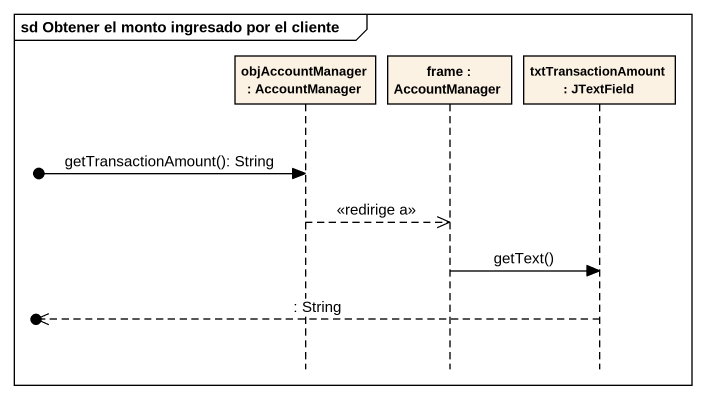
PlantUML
@startuml
mainframe sd Obtener el monto ingresado por el cliente
hide footbox
participant "objAccountManager : AccountManager" as objAccountManager
participant "frame : AccountManager" as frame_
participant "txtTransactionAmount : JTextField" as txtTransactionAmount

[o-> objAccountManager : getTransactionAmount(): String
objAccountManager -->> frame_ : <<redirige a>>
frame_ -> txtTransactionAmount : getText()
[o<<-- txtTransactionAmount : : String
@enduml
